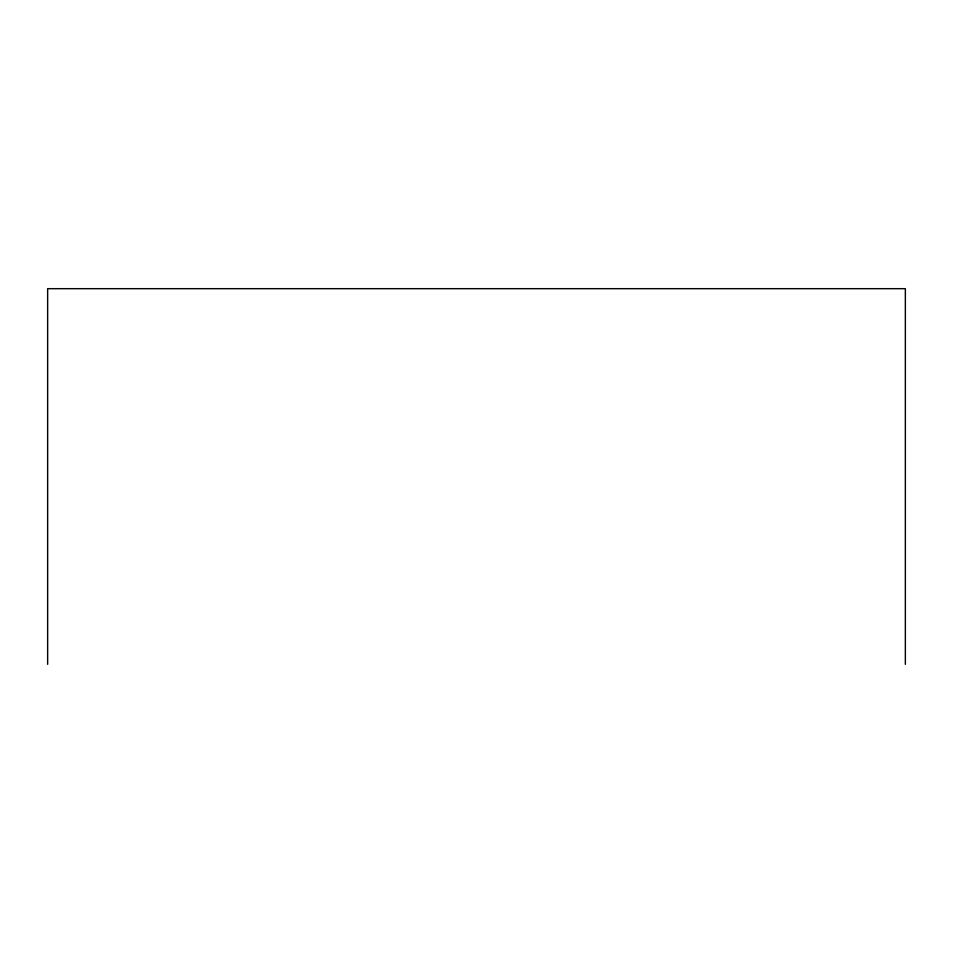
<?xml version="1.0" encoding="UTF-8"?>
<svg xmlns="http://www.w3.org/2000/svg" width="953" height="953" viewBox="0 0 953 953"><rect width="100%" height="100%" fill="white"/><g stroke="black" fill="none" stroke-linecap="round" stroke-linejoin="round"><path stroke-width="1.43" d="M905.35 664.324L905.35 288.676L47.65 288.676L47.65 664.324"/></g></svg>
